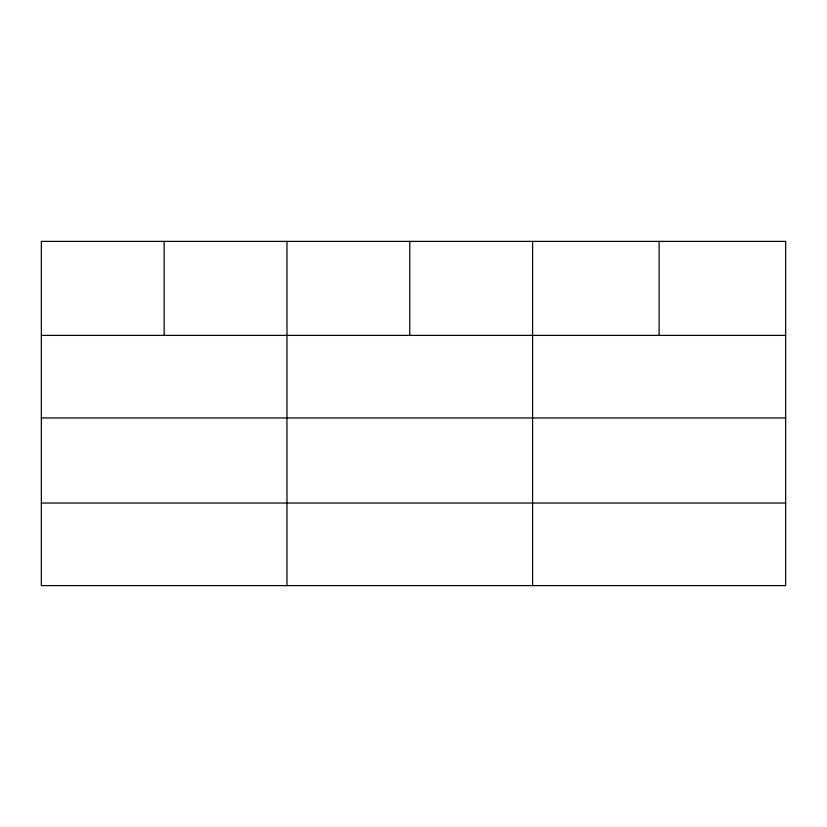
<?xml version="1.0" encoding="UTF-8"?>
<svg xmlns="http://www.w3.org/2000/svg" width="827" height="827" viewBox="0 0 827 827"><rect width="100%" height="100%" fill="white"/><g stroke="black" fill="none" stroke-linecap="round" stroke-linejoin="round"><path stroke-width="1.24" d="M785.65 417.955L785.65 241.391L41.35 241.391L41.35 585.609L785.65 585.609L785.65 417.955L41.35 417.955M41.35 335.39L785.65 335.39M41.35 503.033L785.65 503.033M659.119 241.391L659.119 335.39M532.588 241.391L532.588 585.609M409.778 241.391L409.778 335.39M286.969 241.391L286.969 585.609M164.16 241.391L164.16 335.39"/></g></svg>
